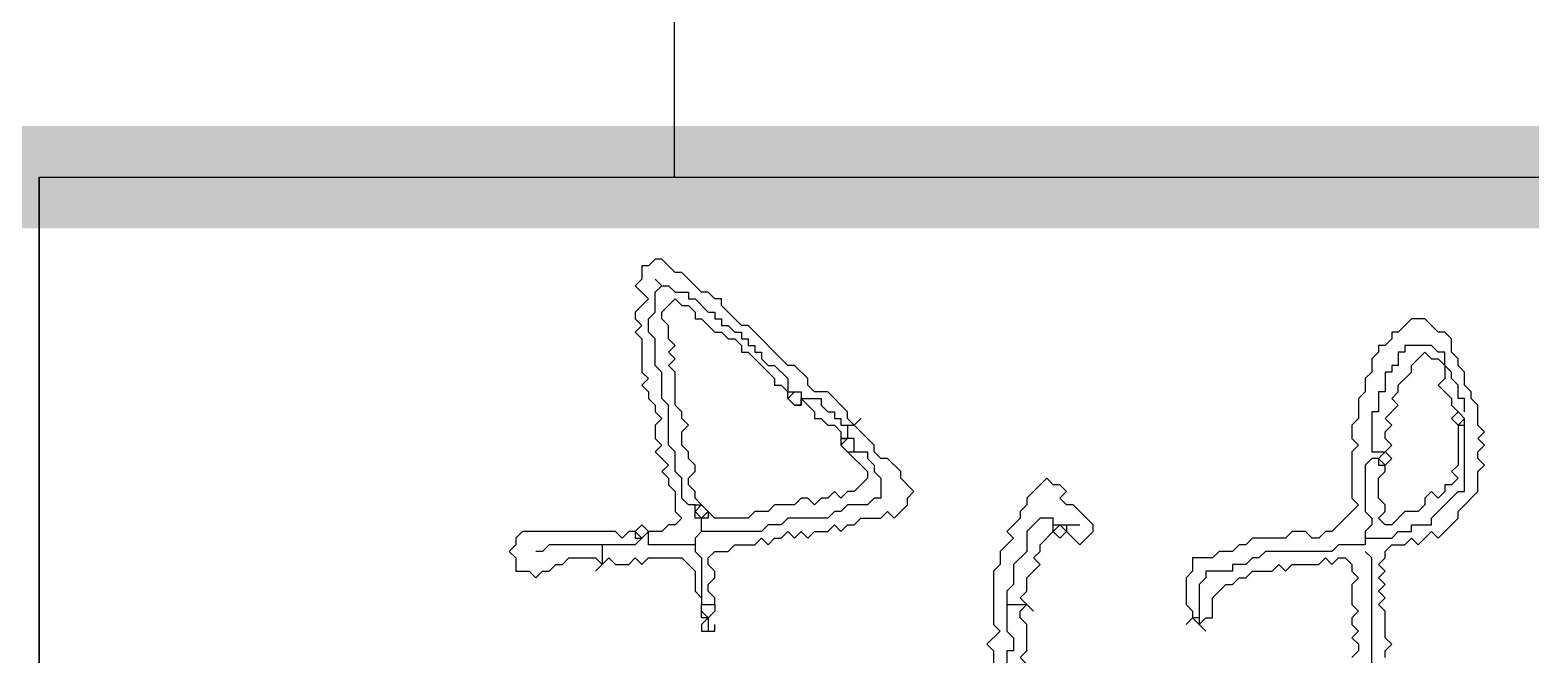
# Model space of a CAD drawing. Header units: millimetres. Extents: x 12325263 to 13848842, y -1463133 to 573208.
# Drawn here: x 12643565 to 12645324, y -1377050 to -1376318 of the extents above; entities that cross this region are included whole.
import ezdxf
from ezdxf.enums import TextEntityAlignment as Align

# ---------------------------------------------------------------- set-up
doc = ezdxf.new("R2010")
doc.units = ezdxf.units.MM
doc.header["$LTSCALE"] = 1000
for name, color, linetype in [('TITLIN', 7, 'Continuous'), ('图框层', 3, 'Continuous'), ('电子签名', 6, 'Continuous')]:
    doc.layers.add(name, color=color, linetype=linetype)
doc.styles.add('ACHT', font='simhei.ttf')
doc.styles.add('TITXC', font='simhei.ttf')
doc.styles.add('TITXV', font='', dxfattribs={"width": 0.7})
doc.styles.get('TITXV').set_extended_font_data('SimSun')

# ---------------------------------------------------------------- blocks, each defined once
blk = doc.blocks.new('横向图框_A0')
at = {"layer": 'TITLIN'}
blk.add_line((1153.896, 214.115), (1153.896, 110.493), dxfattribs=at)
at = {"layer": 'TITLIN', "const_width": 0.8}
blk.add_lwpolyline([(1114, 214.115), (1179, 214.115)], dxfattribs=at)
at = {"layer": '图框层'}
blk.add_line((1158.86, 214.115), (1158.86, 234.115), dxfattribs=at)
at = {"style": 'TITXV', "width": 0.8}
for tag, p in [('智能化', (9.375, 781)), ('暖通', (3.125, 781)), ('给排水', (15.625, 705)), ('建筑', (3.125, 705)), ('结构', (9.375, 705)), ('电气', (21.875, 705))]:
    blk.add_attdef(tag, text='', height=2.5, rotation=90, dxfattribs=at).set_placement(p, align=Align.MIDDLE_CENTER)
for tag, height, style, p in [('总工程师', 3, 'ACHT', (1143.109, 210.304)), ('审定', 3, 'ACHT', (1143.109, 202.304)), ('审核', 3, 'ACHT', (1143.109, 194.304)), ('设计总负责人1', 3, 'ACHT', (1143.109, 186.304)), ('设计总负责人2', 3, 'ACHT', (1143.109, 178.304)), ('设计总负责人3', 3, 'ACHT', (1143.109, 170.304)), ('专业负责人1', 3, 'ACHT', (1143.109, 162.304)), ('专业负责人2', 3, 'ACHT', (1143.109, 154.304)), ('专业负责人3', 3, 'ACHT', (1143.109, 146.304)), ('校核1', 3, 'ACHT', (1143.109, 138.304)), ('校核2', 3, 'ACHT', (1143.109, 130.304)), ('设计1', 3, 'ACHT', (1143.109, 122.304)), ('设计2', 3, 'ACHT', (1143.109, 114.304)), ('工程编号', 3, 'TITXC', (1142.308, 74.793)), ('专业', 3, 'TITXC', (1170.433, 74.793)), ('设计阶段', 3, 'TITXC', (1155.544, 67.776)), ('图号', 5, 'TITXC', (1140.343, 32.746)), ('出图日期', 3, 'ACHT', (1144.346, 24.293))]:
    blk.add_attdef(tag, text='', height=height, dxfattribs=dict(style=style)).set_placement(p, align=Align.MIDDLE_CENTER)
at = {"style": 'TITXC', "flags": 1}
for tag, height, p in [('建设单位', 3, (1149.822, 102.293)), ('工程名称', 3, (1149.822, 86.293)), ('图纸名称', 5, (1149.822, 51.043))]:
    blk.add_attdef(tag, text='', height=height, dxfattribs=at).set_placement(p, align=Align.MIDDLE_CENTER)
at = {"style": 'ACHT', "width": 0.8}
for tag, p in [('版本号', (1172.763, 32.793)), ('序号', (1172.763, 24.293))]:
    blk.add_attdef(tag, text='', height=3, dxfattribs=at).set_placement(p, align=Align.MIDDLE_CENTER)
blk = doc.blocks.new('*U20')
blk.add_blockref('横向图框_A0', (0, 0))
blk = doc.blocks.new('zhauau')
for points in [[(-73822.18, -93876.97), (-73826.07, -93873.08), (-73826.07, -93869.19), (-73837.73, -93857.53), (-73845.51, -93857.53), (-73849.4, -93853.64), (-73849.4, -93849.75), (-73857.17, -93841.98), (-73861.06, -93841.98), (-73884.39, -93818.65), (-73888.28, -93818.65), (-73899.94, -93806.98), (-73899.94, -93803.1), (-73903.83, -93803.1), (-73907.72, -93799.21), (-73911.61, -93799.21), (-73923.27, -93787.54), (-73927.16, -93787.54), (-73934.93, -93779.77), (-73938.82, -93779.77), (-73942.71, -93783.66), (-73946.6, -93783.66), (-73946.6, -93791.43), (-73950.49, -93795.32), (-73942.71, -93803.1), (-73950.49, -93810.87), (-73950.49, -93814.76), (-73946.6, -93818.65), (-73950.49, -93822.54), (-73946.6, -93826.42), (-73946.6, -93845.86), (-73942.71, -93849.75), (-73946.6, -93853.64), (-73942.71, -93857.53), (-73942.71, -93861.42), (-73938.82, -93865.3), (-73938.82, -93869.19), (-73934.93, -93873.08), (-73938.82, -93876.97), (-73938.82, -93884.74), (-73934.93, -93888.63), (-73938.82, -93892.52), (-73931.05, -93900.3), (-73934.93, -93904.18), (-73931.05, -93908.07), (-73931.05, -93911.96), (-73927.16, -93915.85), (-73927.16, -93927.51), (-73923.27, -93931.4), (-73927.16, -93935.29), (-73931.05, -93935.29), (-73934.93, -93939.18), (-73942.71, -93939.18)], [(-73915.49, -93923.62), (-73919.38, -93923.62), (-73923.27, -93919.74), (-73923.27, -93908.07), (-73927.16, -93904.18), (-73927.16, -93892.52), (-73931.05, -93888.63), (-73931.05, -93865.3), (-73934.93, -93861.42), (-73934.93, -93845.86), (-73938.82, -93841.98), (-73938.82, -93826.42), (-73942.71, -93822.54), (-73942.71, -93814.76), (-73938.82, -93810.87), (-73938.82, -93799.21), (-73934.93, -93795.32)], [(-73938.82, -93791.43), (-73934.93, -93795.32)], [(-73934.93, -93795.32), (-73931.05, -93795.32), (-73927.16, -93799.21), (-73919.38, -93799.21), (-73919.38, -93803.1), (-73915.49, -93803.1), (-73907.72, -93810.87), (-73903.83, -93810.87), (-73903.83, -93814.76), (-73899.94, -93814.76), (-73899.94, -93818.65), (-73896.05, -93818.65), (-73892.17, -93822.54), (-73888.28, -93822.54), (-73888.28, -93826.42), (-73884.39, -93826.42), (-73884.39, -93830.31), (-73880.5, -93830.31), (-73880.5, -93834.2), (-73876.61, -93834.2), (-73876.61, -93838.09), (-73872.73, -93841.98), (-73868.84, -93841.98), (-73861.06, -93849.75), (-73861.06, -93857.53)], [(-73911.61, -93923.62), (-73915.49, -93919.74), (-73915.49, -93915.85), (-73919.38, -93911.96), (-73919.38, -93908.07), (-73915.49, -93904.18), (-73915.49, -93900.3), (-73919.38, -93896.41), (-73919.38, -93892.52), (-73923.27, -93888.63), (-73923.27, -93880.86), (-73919.38, -93876.97), (-73923.27, -93873.08), (-73923.27, -93869.19), (-73927.16, -93865.3), (-73927.16, -93845.86), (-73931.05, -93841.98), (-73927.16, -93838.09), (-73931.05, -93834.2), (-73927.16, -93830.31), (-73931.05, -93826.42), (-73931.05, -93818.65), (-73934.93, -93814.76), (-73934.93, -93810.87), (-73927.16, -93803.1), (-73923.27, -93806.98), (-73919.38, -93806.98), (-73915.49, -93810.87), (-73915.49, -93814.76), (-73911.61, -93814.76), (-73903.83, -93822.54), (-73899.94, -93822.54), (-73896.05, -93826.42), (-73892.17, -93826.42), (-73888.28, -93830.31), (-73888.28, -93834.2), (-73884.39, -93834.2), (-73868.84, -93849.75), (-73868.84, -93853.64), (-73864.95, -93853.64), (-73861.06, -93857.53)], [(-73511.14, -94013.05), (-73511.14, -94009.16), (-73507.25, -94005.27), (-73511.14, -94001.38), (-73511.14, -93985.83), (-73515.03, -93981.94), (-73511.14, -93978.06), (-73515.03, -93974.17), (-73511.14, -93970.28), (-73515.03, -93966.39), (-73511.14, -93962.5), (-73515.03, -93958.62), (-73511.14, -93954.73), (-73511.14, -93950.84), (-73507.25, -93946.95), (-73499.48, -93946.95), (-73495.59, -93943.06), (-73491.7, -93946.95), (-73483.93, -93939.18), (-73480.04, -93943.06), (-73468.37, -93931.4), (-73468.37, -93927.51), (-73456.71, -93915.85), (-73456.71, -93904.18), (-73452.82, -93900.3), (-73456.71, -93896.41), (-73456.71, -93892.52), (-73452.82, -93888.63), (-73456.71, -93884.74), (-73452.82, -93880.86), (-73456.71, -93876.97), (-73456.71, -93865.3), (-73460.6, -93861.42), (-73460.6, -93857.53), (-73464.49, -93853.64), (-73464.49, -93845.86), (-73468.37, -93841.98), (-73468.37, -93838.09), (-73472.26, -93834.2), (-73472.26, -93826.42), (-73476.15, -93822.54), (-73480.04, -93822.54), (-73487.81, -93814.76), (-73495.59, -93814.76), (-73503.37, -93822.54), (-73507.25, -93822.54), (-73507.25, -93826.42), (-73511.14, -93830.31), (-73515.03, -93830.31), (-73515.03, -93834.2), (-73518.92, -93838.09), (-73518.92, -93845.86), (-73522.81, -93849.75), (-73522.81, -93857.53), (-73526.69, -93861.42), (-73526.69, -93873.08), (-73530.58, -93876.97), (-73530.58, -93884.74), (-73526.69, -93888.63), (-73530.58, -93892.52), (-73530.58, -93919.74), (-73526.69, -93923.62), (-73542.25, -93939.18), (-73546.13, -93939.18), (-73550.02, -93943.06), (-73553.91, -93943.06), (-73557.8, -93939.18), (-73565.57, -93939.18), (-73569.46, -93943.06), (-73588.9, -93943.06), (-73592.79, -93946.95), (-73596.68, -93946.95), (-73600.57, -93950.84), (-73608.34, -93950.84), (-73612.23, -93954.73), (-73623.89, -93954.73), (-73623.89, -93962.5), (-73627.78, -93966.39), (-73627.78, -93981.94), (-73623.89, -93985.83), (-73623.89, -93989.72)], [(-73464.49, -93869.19), (-73464.49, -93861.42), (-73468.37, -93861.42), (-73468.37, -93853.64), (-73472.26, -93849.75), (-73472.26, -93845.86), (-73476.15, -93841.98), (-73476.15, -93834.2), (-73480.04, -93834.2), (-73483.93, -93830.31), (-73499.48, -93830.31), (-73499.48, -93834.2), (-73503.37, -93834.2), (-73503.37, -93841.98), (-73507.25, -93841.98), (-73507.25, -93845.86), (-73511.14, -93845.86), (-73511.14, -93857.53), (-73515.03, -93857.53), (-73515.03, -93869.19), (-73518.92, -93869.19), (-73518.92, -93892.52), (-73511.14, -93892.52), (-73515.03, -93896.41)], [(-73511.14, -93892.52), (-73507.25, -93888.63), (-73511.14, -93884.74), (-73511.14, -93880.86), (-73507.25, -93876.97), (-73511.14, -93873.08), (-73503.37, -93865.3), (-73507.25, -93861.42), (-73503.37, -93857.53), (-73503.37, -93853.64), (-73495.59, -93845.86), (-73495.59, -93841.98), (-73487.81, -93834.2), (-73483.93, -93838.09), (-73480.04, -93838.09), (-73476.15, -93841.98), (-73476.15, -93849.75), (-73480.04, -93853.64), (-73472.26, -93861.42), (-73472.26, -93865.3), (-73468.37, -93869.19)], [(-73861.06, -93857.53), (-73857.17, -93857.53), (-73861.06, -93861.42), (-73857.17, -93865.3), (-73853.29, -93865.3)], [(-73861.06, -93857.53), (-73853.29, -93857.53), (-73853.29, -93861.42)], [(-73853.29, -93861.42), (-73853.29, -93865.3), (-73857.17, -93865.3), (-73861.06, -93861.42), (-73861.06, -93857.53)], [(-73853.29, -93865.3), (-73853.29, -93861.42), (-73845.51, -93869.19), (-73845.51, -93873.08), (-73841.62, -93873.08), (-73837.73, -93876.97), (-73833.85, -93876.97), (-73829.96, -93880.86), (-73829.96, -93884.74)], [(-73853.29, -93861.42), (-73841.62, -93861.42), (-73841.62, -93865.3), (-73837.73, -93869.19), (-73833.85, -93869.19), (-73833.85, -93873.08), (-73829.96, -93873.08), (-73829.96, -93876.97), (-73826.07, -93876.97)], [(-73826.07, -93876.97), (-73822.18, -93876.97), (-73818.29, -93873.08)], [(-73464.49, -93876.97), (-73464.49, -93873.08), (-73468.37, -93869.19), (-73472.26, -93873.08), (-73468.37, -93876.97), (-73464.49, -93876.97)], [(-73468.37, -93869.19), (-73472.26, -93873.08), (-73468.37, -93876.97)], [(-73468.37, -93876.97), (-73464.49, -93873.08), (-73468.37, -93869.19)], [(-73903.83, -93981.94), (-73903.83, -93978.06), (-73907.72, -93974.17), (-73907.72, -93970.28), (-73903.83, -93966.39), (-73903.83, -93962.5), (-73907.72, -93958.62), (-73907.72, -93954.73), (-73903.83, -93950.84), (-73896.05, -93950.84), (-73892.17, -93946.95), (-73880.5, -93946.95), (-73876.61, -93943.06), (-73872.73, -93946.95), (-73868.84, -93943.06), (-73864.95, -93943.06), (-73861.06, -93939.18), (-73857.17, -93943.06), (-73853.29, -93939.18), (-73849.4, -93943.06), (-73845.51, -93939.18), (-73837.73, -93939.18), (-73833.85, -93935.29), (-73829.96, -93939.18), (-73826.07, -93935.29), (-73822.18, -93935.29), (-73818.29, -93931.4), (-73806.63, -93931.4), (-73802.74, -93927.51), (-73798.85, -93931.4), (-73791.08, -93923.62), (-73791.08, -93919.74), (-73787.19, -93915.85), (-73794.97, -93908.07), (-73794.97, -93904.18), (-73802.74, -93896.41), (-73806.63, -93896.41), (-73810.52, -93892.52), (-73810.52, -93888.63), (-73822.18, -93876.97)], [(-73826.07, -93876.97), (-73826.07, -93884.74)], [(-73822.18, -93876.97), (-73822.18, -93876.97)], [(-73522.81, -93943.06), (-73507.25, -93943.06), (-73503.37, -93939.18), (-73495.59, -93939.18), (-73495.59, -93935.29), (-73483.93, -93935.29), (-73483.93, -93931.4), (-73468.37, -93915.85), (-73464.49, -93915.85), (-73464.49, -93876.97)], [(-73468.37, -93876.97), (-73468.37, -93900.3), (-73472.26, -93904.18), (-73468.37, -93908.07), (-73472.26, -93911.96), (-73476.15, -93911.96), (-73476.15, -93915.85), (-73480.04, -93919.74), (-73483.93, -93915.85), (-73487.81, -93919.74), (-73487.81, -93923.62), (-73491.7, -93927.51), (-73499.48, -93927.51), (-73507.25, -93935.29), (-73511.14, -93935.29), (-73515.03, -93931.4), (-73511.14, -93927.51), (-73511.14, -93923.62), (-73515.03, -93919.74), (-73515.03, -93908.07), (-73511.14, -93904.18), (-73511.14, -93900.3)], [(-73826.07, -93892.52), (-73814.41, -93904.18), (-73814.41, -93908.07), (-73822.18, -93915.85), (-73826.07, -93915.85), (-73829.96, -93919.74), (-73833.85, -93915.85), (-73837.73, -93919.74), (-73841.62, -93919.74), (-73845.51, -93923.62), (-73849.4, -93919.74), (-73853.29, -93919.74), (-73857.17, -93923.62), (-73868.84, -93923.62), (-73872.73, -93927.51), (-73880.5, -93927.51), (-73884.39, -93931.4), (-73903.83, -93931.4), (-73907.72, -93927.51), (-73911.61, -93931.4), (-73915.49, -93927.51), (-73911.61, -93923.62)], [(-73822.18, -93892.52), (-73814.41, -93892.52), (-73814.41, -93896.41), (-73810.52, -93900.3), (-73810.52, -93904.18), (-73806.63, -93908.07), (-73806.63, -93919.74), (-73810.52, -93919.74), (-73814.41, -93923.62), (-73826.07, -93923.62), (-73829.96, -93927.51), (-73833.85, -93927.51), (-73837.73, -93931.4), (-73861.06, -93931.4), (-73864.95, -93935.29), (-73872.73, -93935.29), (-73876.61, -93939.18), (-73911.61, -93939.18)], [(-73829.96, -93884.74), (-73826.07, -93884.74), (-73829.96, -93888.63), (-73826.07, -93892.52)], [(-73826.07, -93884.74), (-73829.96, -93884.74), (-73829.96, -93888.63), (-73826.07, -93892.52), (-73822.18, -93892.52)], [(-73822.18, -93892.52), (-73822.18, -93884.74), (-73826.07, -93884.74)], [(-73826.07, -93892.52), (-73826.07, -93892.52)], [(-73511.14, -93900.3), (-73515.03, -93896.41), (-73511.14, -93892.52)], [(-73511.14, -93900.3), (-73507.25, -93896.41), (-73511.14, -93892.52)], [(-73515.03, -93896.41), (-73518.92, -93896.41), (-73522.81, -93900.3), (-73522.81, -93927.51), (-73518.92, -93931.4), (-73518.92, -93935.29), (-73522.81, -93939.18), (-73522.81, -93943.06)], [(-73515.03, -93896.41), (-73515.03, -93900.3), (-73511.14, -93900.3), (-73507.25, -93896.41)], [(-73697.77, -93939.18), (-73689.99, -93946.95), (-73682.21, -93939.18), (-73682.21, -93935.29), (-73693.88, -93923.62), (-73697.77, -93923.62), (-73701.65, -93919.74), (-73697.77, -93915.85), (-73701.65, -93911.96), (-73705.54, -93911.96), (-73709.43, -93908.07), (-73721.09, -93919.74), (-73721.09, -93923.62), (-73724.98, -93927.51), (-73724.98, -93931.4), (-73732.76, -93939.18), (-73728.87, -93943.06), (-73736.65, -93950.84), (-73736.65, -93958.62), (-73740.53, -93962.5), (-73740.53, -93993.61), (-73736.65, -93997.5), (-73744.42, -94005.27), (-73740.53, -94009.16), (-73740.53, -94024.71)], [(-73911.61, -93931.4), (-73915.49, -93931.4), (-73915.49, -93923.62)], [(-73915.49, -93923.62), (-73911.61, -93923.62), (-73907.72, -93927.51), (-73907.72, -93931.4), (-73911.61, -93931.4)], [(-73942.71, -93939.18), (-73946.6, -93935.29), (-73950.49, -93939.18)], [(-73942.71, -93943.06), (-73942.71, -93939.18), (-73946.6, -93935.29), (-73950.49, -93939.18), (-73950.49, -93943.06)], [(-73911.61, -93939.18), (-73911.61, -93931.4)], [(-73705.54, -93935.29), (-73705.54, -93931.4), (-73713.32, -93931.4), (-73721.09, -93939.18), (-73721.09, -93950.84), (-73728.87, -93958.62), (-73728.87, -93970.28), (-73732.76, -93974.17), (-73732.76, -93981.94)], [(-73705.54, -93935.29), (-73697.77, -93935.29)], [(-73697.77, -93935.29), (-73697.77, -93939.18), (-73701.65, -93943.06), (-73705.54, -93939.18), (-73705.54, -93935.29)], [(-73705.54, -93939.18), (-73701.65, -93935.29), (-73697.77, -93939.18)], [(-73697.77, -93935.29), (-73689.99, -93935.29)], [(-73950.49, -93939.18), (-73954.37, -93939.18), (-73958.26, -93943.06), (-73962.15, -93939.18), (-74016.58, -93939.18), (-74020.47, -93943.06), (-74020.47, -93946.95), (-74024.36, -93950.84), (-74020.47, -93954.73), (-74020.47, -93962.5), (-74012.69, -93962.5), (-74008.81, -93966.39), (-74004.92, -93962.5), (-74001.03, -93962.5), (-73997.14, -93958.62), (-73993.25, -93958.62), (-73989.37, -93954.73), (-73973.81, -93954.73), (-73969.93, -93958.62)], [(-73950.49, -93943.06), (-73946.6, -93943.06), (-73950.49, -93946.95), (-73969.93, -93946.95)], [(-73950.49, -93939.18), (-73946.6, -93943.06), (-73942.71, -93939.18)], [(-73915.49, -93946.95), (-73942.71, -93946.95), (-73942.71, -93943.06)], [(-73911.61, -93939.18), (-73915.49, -93943.06), (-73915.49, -93946.95)], [(-73721.09, -93981.94), (-73724.98, -93978.06), (-73721.09, -93974.17), (-73721.09, -93966.39), (-73713.32, -93958.62), (-73717.21, -93954.73), (-73713.32, -93950.84), (-73713.32, -93946.95), (-73705.54, -93939.18)], [(-73697.77, -93939.18), (-73701.65, -93943.06), (-73705.54, -93939.18)], [(-73522.81, -93943.06), (-73522.81, -93946.95), (-73538.36, -93946.95), (-73542.25, -93950.84), (-73581.13, -93950.84), (-73585.01, -93954.73), (-73588.9, -93954.73), (-73592.79, -93958.62), (-73600.57, -93958.62), (-73600.57, -93962.5), (-73616.12, -93962.5), (-73616.12, -93966.39), (-73620.01, -93970.28), (-73620.01, -93989.72)], [(-73969.93, -93946.95), (-74001.03, -93946.95), (-74004.92, -93950.84), (-74008.81, -93950.84)], [(-73969.93, -93946.95), (-73969.93, -93958.62), (-73973.81, -93962.5)], [(-73969.93, -93958.62), (-73966.04, -93954.73), (-73962.15, -93958.62), (-73954.37, -93958.62), (-73950.49, -93954.73), (-73946.6, -93958.62), (-73942.71, -93954.73), (-73923.27, -93954.73), (-73915.49, -93962.5), (-73915.49, -93974.17), (-73911.61, -93978.06)], [(-73915.49, -93946.95), (-73915.49, -93950.84), (-73911.61, -93954.73), (-73911.61, -93981.94)], [(-73623.89, -93989.72), (-73620.01, -93993.61), (-73616.12, -93989.72), (-73612.23, -93989.72), (-73612.23, -93978.06), (-73604.45, -93970.28), (-73600.57, -93970.28), (-73596.68, -93966.39), (-73592.79, -93966.39), (-73588.9, -93962.5), (-73577.24, -93962.5), (-73573.35, -93958.62), (-73569.46, -93962.5), (-73565.57, -93958.62), (-73550.02, -93958.62), (-73546.13, -93954.73), (-73542.25, -93958.62), (-73538.36, -93954.73), (-73534.47, -93954.73), (-73530.58, -93958.62), (-73530.58, -93962.5), (-73526.69, -93966.39), (-73530.58, -93970.28), (-73530.58, -93981.94), (-73526.69, -93985.83), (-73530.58, -93989.72), (-73530.58, -93993.61), (-73526.69, -93997.5), (-73530.58, -94001.38), (-73526.69, -94005.27), (-73526.69, -94009.16), (-73530.58, -94013.05)], [(-73515.03, -94036.38), (-73515.03, -94032.49), (-73518.92, -94028.6), (-73518.92, -93954.73), (-73522.81, -93950.84)], [(-73969.93, -93958.62), (-73973.81, -93962.5)], [(-73911.61, -93978.06), (-73911.61, -93981.94), (-73903.83, -93981.94)], [(-73911.61, -93981.94), (-73903.83, -93981.94), (-73903.83, -93985.83), (-73907.72, -93989.72)], [(-73907.72, -93989.72), (-73911.61, -93989.72), (-73911.61, -93981.94)], [(-73907.72, -93989.72), (-73911.61, -93989.72), (-73911.61, -93985.83), (-73907.72, -93989.72)], [(-73907.72, -93989.72), (-73911.61, -93993.61), (-73911.61, -93997.5), (-73903.83, -93997.5), (-73903.83, -93993.61)], [(-73903.83, -93981.94), (-73903.83, -93985.83), (-73907.72, -93989.72)], [(-73907.72, -93989.72), (-73907.72, -93997.5)], [(-73732.76, -93981.94), (-73732.76, -93997.5), (-73728.87, -94001.38), (-73728.87, -94009.16), (-73732.76, -94009.16), (-73732.76, -94024.71), (-73736.65, -94024.71)], [(-73732.76, -93981.94), (-73721.09, -93981.94), (-73717.21, -93985.83)], [(-73717.21, -94086.92), (-73721.09, -94083.03), (-73721.09, -94075.26), (-73724.98, -94071.37), (-73728.87, -94071.37), (-73732.76, -94067.48), (-73728.87, -94063.59), (-73728.87, -94051.93), (-73724.98, -94048.04), (-73728.87, -94044.15), (-73721.09, -94036.38), (-73724.98, -94032.49), (-73724.98, -94020.82), (-73721.09, -94016.94), (-73724.98, -94013.05), (-73721.09, -94009.16), (-73721.09, -93993.61), (-73724.98, -93989.72), (-73724.98, -93985.83), (-73721.09, -93981.94)], [(-73721.09, -93981.94), (-73717.21, -93985.83)], [(-73620.01, -93989.72), (-73623.89, -93989.72), (-73627.78, -93993.61)], [(-73623.89, -93989.72), (-73623.89, -93989.72)], [(-73620.01, -93989.72), (-73620.01, -93993.61), (-73616.12, -93997.5)]]:
    blk.add_lwpolyline(points)
blk = doc.blocks.new('A$C62AF6C70')
at = {"layer": '电子签名'}
blk.add_lwpolyline([(0, 0), (0, 10382.2), (2510.4, 10382.2), (2510.4, 0)], close=True, dxfattribs=at)
at = {"layer": '电子签名', "xscale": 1.333333333223985, "yscale": 1.333333333223985, "zscale": 1.333333333223985}
blk.add_blockref('zhauau', (99066.4, 135357.9), dxfattribs=at)
blk = doc.blocks.new('A$C15443CC7')
for name, p, xscale, yscale, zscale in [('*U20', (0, 0), 150, 150, 150), ('A$C62AF6C70', (173084.4, 16544), 1.49999999998998, 1.49999999998998, 1.49999999998998)]:
    blk.add_blockref(name, p, dxfattribs=dict(xscale=xscale, yscale=yscale, zscale=zscale))

msp = doc.modelspace()

# ---------------------------------------------------------------- block references
msp.add_blockref('A$C15443CC7', (12470491.6, -1408608))

doc.saveas('drawing.dxf')
